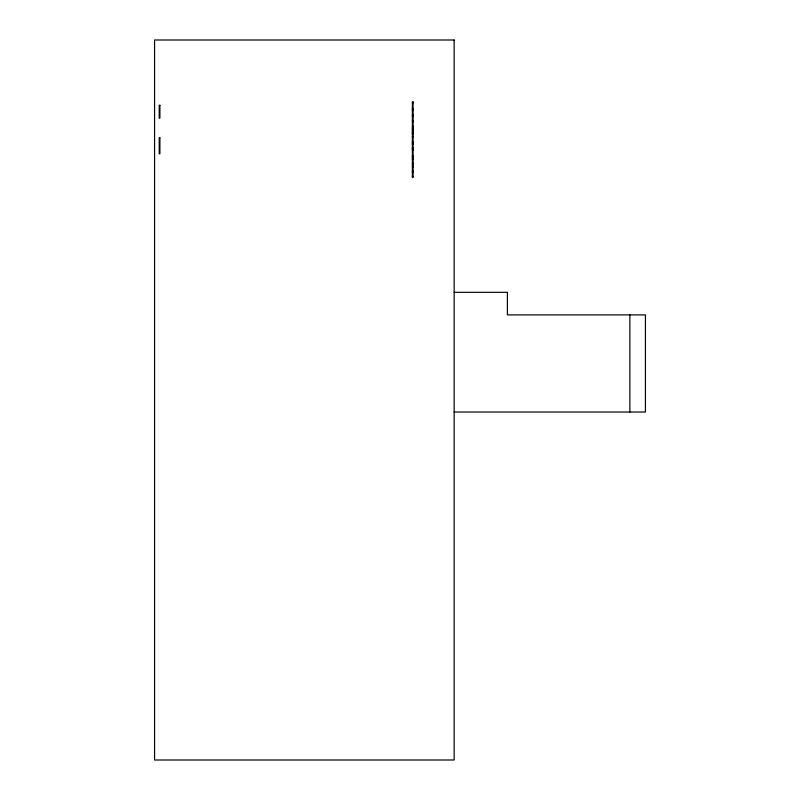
<?xml version="1.0" encoding="UTF-8"?>
<svg xmlns="http://www.w3.org/2000/svg" width="800" height="800" viewBox="0 0 800 800"><rect width="100%" height="100%" fill="white"/><g stroke="black" fill="none" stroke-linecap="round" stroke-linejoin="round"><path stroke-width="1.2" d="M412.39 102.84L413.07 102.84M412.39 108.44L413.07 108.44M412.39 109L413.07 109M412.39 109.36L413.07 109.36M412.39 110.33L413.07 110.33M412.39 110.56L413.07 110.56M412.39 114.5L413.07 114.5M412.39 115.53L413.07 115.53M412.39 115.6L413.07 115.6M412.39 116.67L413.07 116.67M412.39 120.58L413.07 120.58M412.39 121.91L413.07 121.91M412.39 126.16L413.07 126.16M412.39 127.2L413.07 127.2M412.39 128.21L413.07 128.21M412.39 128.82L413.07 128.78M412.39 129.18L413.07 129.18M412.39 129.89L413.07 129.89M412.39 130.37L413.07 130.37M412.39 131.88L413.07 131.88M412.39 132.31L413.07 132.31M412.39 132.95L413.07 132.95M412.39 133.11L413.07 133.11M412.39 133.43L413.07 133.43M412.39 134.04L413.07 134.04M412.39 136.44L413.07 136.44M412.39 137L413.07 137M412.39 141.52L413.07 141.52M412.39 142.15L413.07 142.18M412.39 142.91L413.07 142.91M412.39 143.07L413.07 143.07M412.39 143.27L413.07 143.27M412.39 144.03L413.07 144.03M412.39 144.34L413.07 144.34M412.39 147.81L413.07 147.81M412.39 148.39L413.07 148.39M412.39 148.67L413.07 148.67M412.39 149.14L413.07 149.14M412.39 149.34L413.07 149.34M412.39 150.27L413.07 150.27M412.39 155.74L413.07 155.74M412.39 156.6L413.07 156.6M412.39 156.87L413.07 156.87M412.39 157.53L413.07 157.53M412.39 158.76L413.07 158.76M412.39 159.71L413.07 159.71M412.39 163.02L413.07 163.02M412.39 164.15L413.07 164.15M412.39 166.17L413.07 166.17M412.39 167.17L413.07 167.17M412.39 170.87L413.07 170.87M412.39 171.2L413.07 171.2M412.39 172.01L413.07 172.01M412.39 172.2L413.07 172.2M412.39 176.39L413.07 176.39M454.15 292.32L507.41 292.32L507.41 314.89L645.43 314.89L645.43 412.03L454.15 412.03M629.86 314.89L629.86 412.03M454.15 40L154.57 40L154.57 760L454.15 760L454.15 40M413.07 101.9L412.39 101.9L412.39 177.51L413.07 177.51L413.07 101.9M159.9 105.28L159.22 105.28L159.22 118.19L159.9 118.19L159.9 105.28M159.9 137.8L159.22 137.8L159.22 153.8L159.9 153.8L159.9 137.8"/></g></svg>
